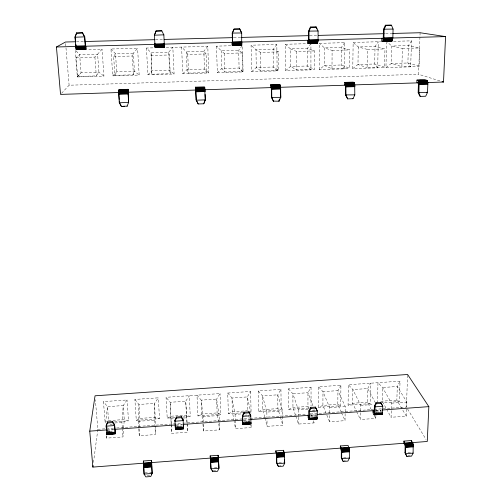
<?xml version="1.0" encoding="UTF-8"?>
<svg xmlns="http://www.w3.org/2000/svg" width="502" height="502" viewBox="0 0 502 502"><rect width="100%" height="100%" fill="white"/><g stroke="black" fill="none" stroke-linecap="round" stroke-linejoin="round"><path stroke-width="0.38" stroke-dasharray="2.51 1.88" d="M295.822 416.158L298.445 424.064L314.039 422.922L314.039 420.682M314.039 416.942L314.045 412.456M314.045 411.709L314.045 409.463M314.34 50.915L296.494 51.411L290.332 48.851L290.463 66.502L296.588 69.847L314.327 69.314L314.34 50.915L307.412 48.38L290.332 48.851L285.381 44.27L285.613 70.638L310.933 69.866L310.92 44.352M138.79 428.89L139.249 435.73L155.451 434.544L154.566 420.124L154.597 403.376L158.281 397.829L134.875 399.441L136.299 420.325L159.517 418.668L158.281 397.829M315.99 416.403L315.996 415.167L310.292 415.581M318.481 407.317L318.532 386.785L340.927 385.241L340.695 405.729L318.481 407.317L322.911 405.396L337.808 404.336L340.695 405.729M319.335 69.615L319.397 43.348L344.73 42.657L344.441 68.849L319.335 69.615L324.355 65.492L341.197 64.99L349.568 68.247L349.806 49.918L341.373 47.439L324.43 47.903L319.397 43.348M340.927 385.241L337.94 390.625L345.219 406.488L345.037 420.651L329.563 421.787L329.619 413.573M329.626 412.826L329.663 407.599L322.968 391.667L318.532 386.785M331.985 68.78L332.111 50.413L324.43 47.903L324.355 65.492L331.985 68.78L349.568 68.247M371.267 409.638L367.433 402.227L367.721 388.554L370.595 383.202L370.137 403.627L348.074 405.202L348.363 384.733L400.05 381.169L399.36 401.537L382.154 402.767M377.68 67.845L374.674 63.992L375.05 46.504L378.27 41.754L377.68 67.845L352.774 68.598L353.144 42.432L380.591 41.691M375.86 416.164L375.803 418.398L360.449 419.521L360.718 405.378L352.862 389.59L348.363 384.733M352.774 68.598L357.97 64.488L358.246 46.968L375.05 46.504L384.965 48.932L384.513 67.186L367.081 67.72L367.426 49.428L358.246 46.968L353.144 42.432M375.954 412.449L376.061 407.988M377.46 403.1L377.981 382.693L382.53 387.525L391.535 403.175L391.102 417.275L406.338 416.158L406.858 402.077L397.289 386.496L400.05 381.169M393.618 41.333L411.527 40.85L410.655 66.848L385.95 67.594L386.59 42.294M380.711 412.324L380.754 410.479L376.123 410.818M385.95 67.594L391.309 63.497L391.786 46.04L408.452 45.582L419.829 47.96L419.164 66.138L401.876 66.666L402.435 48.443L391.786 46.04L386.609 41.528M139.249 435.73L139.882 418.43L138.947 404.468L134.875 399.441M407.58 375.27L406.413 407.066L382.198 408.81M439.84 80.891L418.574 74.302L420.092 32.743M138.74 428.131L138.276 421.291L138.947 404.468L154.597 403.376L155.444 425.15M146.427 48.035L147.927 74.811L174.094 74.014L172.832 47.32L168.728 52.214L169.35 54.975L170.253 73.668L151.886 74.227L151.064 52.704L146.427 48.035L154.189 47.828M106.487 435.83L106.669 438.114L122.99 436.922L123.599 428.608M123.655 427.855L124.258 419.546L123.241 405.56L127.044 399.981L103.462 401.606L105.15 422.546M151.886 74.227L151.064 52.704L168.728 52.214L169.601 70.104L170.253 73.668M122.319 427.786L121.923 422.458L123.241 405.56L107.472 406.651L103.462 401.606M106.669 438.114L106.92 435.843M107.334 432.046L107.917 426.731M105.596 422.866L107.472 406.651L108.583 420.657L106.524 421.793M93.479 462.461L97.846 429.329L95.367 399.699M133.444 74.785L132.296 56.011L133.325 53.199L115.504 53.689L113.647 56.538L114.914 75.344L133.444 74.785L134.41 71.159L133.325 53.199L137.586 48.274L110.955 49.001L112.787 75.871L139.173 75.074L137.586 48.274M114.914 75.344L116.709 71.686L115.504 53.689L110.955 49.001M308.73 408.013L288.669 409.444L288.481 388.855L311.039 387.306L307.946 392.715L307.964 406.463L308.755 408.609M280.938 389.376L281.183 409.977L258.637 411.59L258.21 390.945L280.938 389.376L277.725 394.817L277.907 408.603L280.248 416.547M242.773 412.719L228.391 413.748L227.72 393.047L250.611 391.466L247.285 396.931L247.63 410.755L249.707 411.577M174.903 417.57L167.222 418.116L166.055 397.295L220.058 393.574L216.619 399.065L217.128 412.933L219.612 429.844L203.661 431.011L202.726 422.515M411.527 40.85L408.452 45.582L407.881 63.001L410.655 66.848M344.73 42.657L341.373 47.439L341.197 64.99L344.441 68.849M76.097 57.586L94.916 57.059L97.614 54.185L79.649 54.68L76.097 57.586L77.615 76.473L96.309 75.909L98.932 72.213L97.614 54.185L102.038 49.24L87.455 49.635M310.92 43.58L307.412 48.38L307.444 65.994L310.933 69.866M276.828 44.502L273.176 49.328L273.408 67.011L277.142 70.895L251.621 71.667L251.075 45.199L276.828 44.502L277.142 70.895M207.79 46.372L203.837 51.242L204.49 69.063L206.742 72.57L188.539 73.116L187.083 69.583L186.317 51.731L181.598 47.081L182.778 73.75L208.732 72.966L207.79 46.372L165.842 47.508M77.346 76.95L81.079 72.746L79.649 54.68L75.181 49.968L77.346 76.95L103.952 76.141L102.038 49.24M77.615 76.473L81.079 72.746L98.932 72.213L103.952 76.141M61.558 93.322L69.113 85.221L418.574 74.302M112.787 75.871L116.709 71.686L134.41 71.159L139.173 75.074M147.927 74.811L152.043 70.631L169.601 70.104L174.094 74.014M182.778 73.75L187.083 69.583L204.49 69.063L208.732 72.966M216.481 46.14L217.341 72.702L221.828 68.548L239.096 68.034L242.918 71.472L242.479 52.93L238.651 50.282L221.282 50.765L216.481 46.14L230.995 45.745M251.621 71.667L256.284 67.519L273.408 67.011L278.773 70.387L278.566 51.913L273.176 49.328L255.951 49.805L251.075 45.199M285.613 70.638L290.463 66.502L307.444 65.994L314.327 69.314M136.299 420.325L139.882 418.43L155.444 417.325L159.517 418.668M167.222 418.116L170.95 416.221L186.399 415.116L190.264 416.472L189.285 395.695L185.721 401.211L186.97 422.872M203.661 431.011L203.059 416.654L201.202 400.138L196.997 395.162L197.92 415.926L201.791 414.024L217.128 412.933L220.792 414.288L220.058 393.574M228.391 413.748L232.407 411.841L247.63 410.755M258.637 411.59L262.797 409.676L277.907 408.603L281.183 409.977M288.669 409.444L292.961 407.53L307.964 406.463L310.431 407.568M348.074 405.202L352.642 403.282L367.433 402.227L370.137 403.627M380.817 401.726L382.16 401.18L396.844 400.132L399.36 401.537M147.262 475.658L150.079 475.438M213.224 470.506L216.688 470.236M279.52 465.329L280.882 465.222M344.096 460.284L345.439 460.177M407.888 455.301L410.203 455.119M144.821 472.903L149.226 472.558M149.96 472.501L151.428 472.388M214.48 467.481L218.088 467.205M278.943 462.474L283.63 462.11M343.6 457.447L348.219 457.084M408.013 452.434L412.556 452.082M171.238 424.008L170.191 402.29L171.584 433.364L187.654 432.184L185.721 401.211L170.191 402.29L166.055 397.295M233.951 420.262L235.501 428.677L251.326 427.516L251.257 424.51M264.943 418.022L267.095 426.361L282.802 425.213L282.639 410.962L277.725 394.817L262.533 395.871L258.21 390.945M108.583 420.657L124.258 419.546L128.537 420.877L127.044 399.981M114.506 421.881L128.537 420.877M182.584 417.018L190.264 416.472M197.92 415.926L220.792 414.288M114.889 422.966L121.923 422.458M138.276 421.291L154.566 420.124M170.793 418.963L174.64 418.687M183.105 418.084L186.957 417.808M203.059 416.654L219.098 415.512L219.343 422.301M227.72 393.047L231.98 397.998L235.074 414.363L241.895 413.88M264.749 417.262L262.797 409.676L262.533 395.871L266.844 412.092L282.639 410.962M288.481 388.855L292.861 393.763L298.376 409.839L308.824 409.092M329.663 407.599L345.219 406.488M360.718 405.378L373.839 404.436M391.535 403.175L406.858 402.077M110.026 424.843L112.291 424.679M244.712 415.185L246.902 415.028M311.893 410.366L315.482 410.109M97.846 429.329L113.471 428.2M116.596 427.974L182.213 423.242M182.998 423.186L249.394 418.392M250.178 418.335L307.205 414.225M310.33 413.999L373.607 409.431M374.385 409.375L381.42 408.866M106.945 429.907L113.195 429.455M176.478 424.88L181.95 424.485M243.671 420.023L249.921 419.572M310.863 415.167L316.329 414.771M375.709 410.479L381.181 410.084M107.152 430.277L113.885 429.787M175.97 425.294L181.862 424.868M243.677 420.4L249.469 419.979M107.528 431.5L112.04 431.174M176.026 426.537L182.69 426.054M244.148 421.598L249.977 421.178M310.449 416.792L316.191 416.378M375.847 412.048L379.725 411.772M107.547 431.72L112.065 431.394M176.779 426.7L181.222 426.38M246.331 421.655L249.977 421.391M375.822 412.267L379.7 411.985M109.831 431.739L112.09 431.569M179.007 426.719L181.228 426.556M248.509 421.674L249.971 421.567M378.113 412.274L379.663 412.161M242.479 52.93L224.312 53.438L221.282 50.765L221.828 68.548L224.871 72.018L242.918 71.472M278.566 51.913L260.563 52.421L255.951 49.805L256.284 67.519L260.883 70.933L278.773 70.387M217.341 72.702L243.075 71.924L242.453 45.431L238.651 50.282L239.096 68.034L243.075 71.924M113.647 56.538L132.296 56.011M150.864 55.496L169.35 54.975M206.071 53.946L203.837 51.242L186.317 51.731L187.748 54.461L206.071 53.946L206.742 72.57M332.111 50.413L349.806 49.918M367.426 49.428L384.965 48.932M402.435 48.443L419.829 47.96M76.461 41.729L84.286 41.522M155.52 39.658L163.345 39.457M233.794 37.612L240.841 37.43M309.721 35.629L316.768 35.447M385.649 33.647L391.911 33.477M285.381 44.27L307.048 43.68M419.164 66.138L407.881 63.001L391.309 63.497L401.876 66.666M384.513 67.186L374.674 63.992L357.97 64.488L367.081 67.72M407.618 409.048L426.06 439.488M406.338 416.158L396.844 400.132L397.289 386.496L382.53 387.525L382.16 401.18L386.258 408.553M386.634 409.224L391.102 417.275M380.754 410.479L381.376 411.609M375.421 402.905L367.721 388.554L352.862 389.59L352.642 403.282L356.376 411.05M374.41 415.7L375.803 418.398M356.715 411.753L360.449 419.521M341.266 412.136L337.808 404.336L337.94 390.625L322.968 391.667L322.911 405.396L329.563 421.787M341.58 412.851L345.037 420.651M315.996 415.167L316.662 416.892M312.941 405.804L307.946 392.715L292.861 393.763L292.961 407.53L295.584 415.436M310.606 413.617L311.66 416.484M313.242 420.776L314.039 422.922M280.461 417.269L282.802 425.213M250.987 413.228L247.285 396.931L231.98 397.998L232.407 411.841L233.813 419.496M248.634 415.33L249.814 420.663M250.655 424.472L251.326 427.516M219.098 415.512L216.619 399.065L201.202 400.138L201.791 414.024L202.645 421.743M65.63 43.555L69.113 85.221M94.916 57.059L96.309 75.909M122.375 428.551L122.99 436.922M187.026 423.65L187.654 432.184M187.748 54.461L188.539 73.116M219.368 423.054L219.612 429.844M171.264 424.792L171.584 433.364M224.312 53.438L224.871 72.018M235.074 414.363L235.231 419.641M235.25 420.394L235.501 428.677M250.611 391.466L251.094 412.129M260.563 52.421L260.883 70.933M266.844 412.092L267.095 426.361M296.494 51.411L296.588 69.847M298.376 409.839L298.408 416.578M298.414 417.325L298.445 424.064M311.039 387.306L311.045 406.325M155.444 425.934L155.451 434.544"/><path stroke-width="0.75" d="M250.931 422.697L250.78 415.763L248.923 411.847L244.003 412.198L242.522 415.342L242.635 422.351L242.228 420.5L242.748 424.466L250.793 423.901L250.893 423.569L250.931 422.697L242.905 423.28L242.786 424.485M143.49 463.415L143.541 460.987L151.591 460.372L152.15 473.455L150.769 476.511L145.831 476.9L144.061 474.083L143.49 463.415L151.585 462.794L151.591 460.372M232.445 45.481L232.439 33.188L234.133 29.141L239.805 28.997L241.7 32.956L241.682 45.149L232.056 45.249L231.993 42.789L232.357 43.003L232.451 42.118L232.225 33.082L233.919 29.041L239.805 28.997M318.067 39.576L318.092 30.998L316.329 27.077L310.349 27.121L308.586 31.124L308.554 40.085L308.328 40.969L307.6 40.769L307.607 43.21L317.383 43.178L317.967 41.183L318.067 39.576L309 39.821L308.366 43.423M308.153 415.731L308.159 417.589L308.987 419.647L317.019 419.038L317.302 410.981L315.394 407.103L310.55 407.448L309.012 410.573L308.837 417.532L308.153 415.731L309.577 415.631M340.362 445.964L340.343 447.771L341.322 450.934L341.291 457.623L343.18 461.457L347.892 461.093L349.43 458.088L349.241 448.895L348.043 445.381L340.362 445.964L341.649 450.445L341.718 458.69L349.43 458.088M344.416 82.403L344.391 84.763L345.269 85.221L345.539 86.275L345.489 94.903L347.654 98.881L353.038 98.699L354.801 94.872L354.682 84.06L354.161 82.598L353.188 82.121L344.416 82.403L345.345 82.88L345.853 84.342L345.991 95.167L347.654 98.881M118.629 90.868L118.842 89.613L128.104 89.318L128.625 102.458L119.319 102.766L118.673 92.644L118.629 90.868L127.954 90.567L128.104 89.318M163.872 34.945L161.82 30.848L156.053 30.992L154.434 35.19L163.847 34.833L164.461 47.32L155.105 47.571L154.886 43.548M183.575 428.802L175.43 429.348L183.575 428.802L183.111 419.603L181.373 416.666L176.371 417.024L174.941 420.187L174.991 421.209L183.174 420.62L183.111 419.603M374.58 410.925L373.042 411.038L372.999 412.889C376.481 420.03 373.488 404.154 376.55 403.733L376.036 402.78L380.805 402.435L382.762 406.281L382.486 413.472L382.041 414.345L374.172 414.897M381.846 38.779L382.913 38.968L383.214 38.359L383.553 29.21L385.379 25.238L391.46 25.188L393.085 29.078L392.846 37.587L392.2 40.7L391.767 41.164L381.79 41.202L381.846 38.779L383.315 38.742M376.036 402.78L374.448 405.88L374.072 412.813L373.042 411.038M382.913 41.402L383.904 38.378L384.162 29.304L385.994 25.326L391.46 25.188M403.934 441.114L403.865 442.908L405.158 446.021L404.982 452.672L406.921 456.475L411.558 456.111L413.14 453.124L413.159 444.458L411.496 440.536L403.934 441.114L405.547 445.042L405.547 453.72L406.921 456.475M416.949 80.088L416.861 82.422L418.066 82.868L418.411 83.909L418.172 92.468L419.716 96.146L420.4 96.409L425.683 96.233L427.516 92.437L427.829 84.273C428.903 77.979 421.021 79.517 416.949 80.088L418.216 80.546L426.876 80.27M418.216 80.546L419.132 84.003L418.856 92.726L420.4 96.409M411.445 441.735L411.496 440.536M308.987 419.647L309.376 418.066L309.012 410.573M143.654 463.195L92.87 467.086L89.751 431.149L95.047 395.796L407.605 374.498L428.84 406.633L427.265 441.478L412.418 442.613M427.064 82.56L443.511 82.033L445.563 36.596L420.092 32.743L392.696 33.458M115.347 433.502L115.385 429.681L115.171 431.601L114.556 424.516L112.705 421.567L107.623 421.931L106.135 426.154L106.844 434.054L106.976 434.381L115.284 433.753L106.844 434.054M114.556 424.516L115.284 433.753M107.623 421.931L106.135 426.154L114.456 425.558L112.605 422.602L112.705 421.567M92.87 467.086L93.071 465.542M119.319 100.984L119.319 102.766L121.384 106.575L127.144 106.079M121.384 106.575L124.308 106.173M76.499 33.101L74.955 37.223L76.254 49.629L85.848 49.447L86.206 49.196L86.018 46.699L85.673 46.931L85.497 46.04L84.769 36.853L82.592 32.837L76.499 33.101L82.592 32.837M76.718 32.988L74.955 37.223L84.769 36.853M154.434 35.19L156.053 30.992M127.069 106.38L128.7 102.163M205.073 94.439L205.262 99.597L203.762 103.776L198.183 103.964L196.15 99.904L195.403 87.166L204.496 86.877L205.393 99.879L203.762 103.776M316.329 27.077L310.763 27.215L309 31.231L309 39.821M279.595 99.007L278.748 100.927L279.074 101.216L280.775 97.357L280.662 88.496L280.129 84.97L279.514 84.48L270.584 84.763L270.616 87.141L271.337 88.678L271.494 97.382L273.283 101.115L279.074 101.216M174.991 421.209L176.422 418.041L176.371 417.024M151.334 474.164L152.162 472.332M244.003 412.198L244.217 413.19L242.73 416.34L242.905 423.28M310.55 407.448L310.914 408.427L309.376 411.552L317.302 410.981L315.394 407.103M76.317 49.704L76.724 49.453M118.503 92.531L60.547 94.401L56.437 46.987L65.505 42.011L75.676 41.748M413.14 453.124L405.547 453.72L404.982 452.672M212.66 471.673L217.523 471.29L218.96 468.253L218.119 455.295L210.187 455.898L210.997 468.868L212.66 471.673L212.528 470.562M278.441 466.527L283.222 466.151L284.709 463.133L284.283 453.011L283.592 450.3L275.786 450.896C277.355 456.004 274.989 462.022 278.441 466.527L277.531 464.325M143.49 463.076L151.579 462.455M210.187 455.898L210.432 457.949L218.389 457.341M275.786 450.896L276.313 452.904L284.145 452.308M341.159 447.941L348.871 447.351M404.988 443.053L412.588 442.475M151.466 462.599L210.846 458.05M217.874 457.51L276.476 453.024M283.505 452.484L341.322 448.06M348.35 447.52L404.606 443.21M210.432 457.949L210.463 458.288L218.426 457.673M276.313 452.904L276.376 453.237L284.214 452.635M341.253 448.267L348.972 447.677M405.12 443.373L412.719 442.789M143.49 463.804L151.591 463.183L151.585 462.794M210.463 458.288L210.495 458.665L218.464 458.056M276.376 453.237L276.439 453.613L284.283 453.011M341.347 448.637L349.066 448.048M405.239 443.737L412.845 443.159M143.497 464.231L151.598 463.61L151.591 463.183M210.495 458.665L210.533 459.085L218.502 458.477M276.439 453.613L276.502 454.028L284.345 453.425M341.435 449.045L349.16 448.455M405.352 444.144L412.958 443.561M143.509 464.689L151.61 464.068L151.598 463.61M218.615 461.733L218.96 468.253L210.997 468.868L210.564 459.543L218.539 458.928M276.502 454.028L276.558 454.473L284.408 453.871M341.517 449.491L349.241 448.895M405.459 444.584L413.064 444M143.522 465.172L151.629 464.551L151.61 464.068M210.602 460.02L218.577 459.405M276.558 454.473L276.615 454.95L284.465 454.348M341.586 449.955L349.317 449.365M405.547 445.042L413.159 444.458M143.541 465.674L151.648 465.047L151.629 464.551M210.633 460.516L218.615 459.901M276.615 454.95L276.665 455.439L284.515 454.837M341.649 450.445L349.379 449.848M405.622 445.525L413.234 444.941M143.559 466.182L151.673 465.555L151.648 465.047M210.664 461.018L218.646 460.403M284.389 459.738L284.709 463.133L276.878 463.741L276.702 455.935L284.559 455.333M341.705 450.934L349.436 450.338M405.685 446.014L413.297 445.425M143.585 466.684L151.692 466.063L151.673 465.555M210.696 461.52L218.677 460.905M276.74 456.431L284.596 455.829M341.743 451.43L349.474 450.834M405.729 446.504L413.341 445.914M143.61 467.186L151.723 466.559L151.692 466.063M210.721 462.009L218.703 461.394M276.765 456.92L284.621 456.318M341.768 451.913L349.505 451.317M405.76 446.981L413.372 446.397M143.635 467.663L151.748 467.036L151.723 466.559M210.746 462.486L218.721 461.871M276.784 457.391L284.64 456.789M341.787 452.384L349.517 451.787M405.773 447.445L413.384 446.862M107.51 422.966L112.605 422.602M176.422 418.041L181.435 417.683L183.174 420.62M244.217 413.19L249.143 412.839L250.78 415.763L242.73 416.34L242.522 415.342M310.914 408.427L315.764 408.076M376.55 403.733L381.325 403.388M89.751 431.149L106.945 429.907M114.757 429.342L175.7 424.937M182.728 424.428L242.886 420.08M250.699 419.515L309.301 415.279M317.113 414.715L374.931 410.536M381.959 410.027L428.84 406.633M106.669 432.787L114.971 432.184M175.236 425.351L175.43 429.392L175.342 427.798L183.506 427.208M242.899 422.891L250.937 422.307M309.376 418.066L317.283 417.488M374.793 413.315L382.574 412.744M106.713 433.182L115.008 432.58M175.361 428.193L183.525 427.597M309.357 418.455L317.264 417.877M374.762 413.698L382.537 413.133M106.757 433.527L115.052 432.925M175.38 428.539L183.544 427.942M242.899 423.625L250.925 423.042M309.332 418.793L317.233 418.216M374.712 414.037L382.486 413.472M106.8 433.822L115.09 433.213M175.399 428.827L183.556 428.237M242.886 423.92L250.912 423.33M309.295 419.082L317.195 418.511M374.649 414.332L382.424 413.767M175.411 429.066L183.563 428.47L183.468 427.277M242.661 424.234L250.893 423.569M309.251 419.321L317.145 418.743M373.94 414.677L382.342 413.999M106.888 434.23L115.171 433.621M175.424 429.235L183.569 428.777M242.849 424.328L250.868 423.744M309.194 419.496L317.082 418.925M374.486 414.74L382.254 414.175M106.932 434.337L115.316 433.659M242.704 424.385L250.831 423.857M308.906 419.565L317.019 419.038M374.059 414.821L382.154 414.294M354.801 94.872L345.489 94.903M118.66 90.14L127.966 89.845M195.403 87.166L195.604 87.674L204.741 87.386M270.584 84.763L271.155 85.258L280.129 84.97M345.345 82.88L354.161 82.598M118.641 90.316L127.96 90.015M195.604 87.674L204.778 87.555M271.155 85.258L280.204 85.133M345.458 83.043L354.28 82.761M418.373 80.709L427.033 80.433M118.635 90.555L127.954 90.26M195.636 87.844L204.816 87.794M271.224 85.422L280.279 85.371M345.571 83.276L354.393 82.993M418.517 80.935L427.183 80.659M195.667 88.088L204.847 88.095M271.3 85.66L280.354 85.673M345.671 83.577L354.5 83.294M418.655 81.23L427.327 80.954M118.635 91.239L127.96 90.937L127.954 90.567M195.698 88.39L195.73 88.76L204.885 88.465M271.362 85.961L271.431 86.325L280.423 86.037M345.765 83.934L354.594 83.646M418.775 81.588L427.453 81.305M118.641 91.659L127.972 91.358L127.96 90.937M195.73 88.76L195.767 89.18L204.923 88.885M271.431 86.325L271.488 86.739L280.486 86.451M345.853 84.342L354.682 84.06M418.888 81.989L427.56 81.713M118.654 92.136L127.985 91.835L128.625 102.458M195.767 89.18L195.799 89.645L204.96 89.35M271.488 86.739L271.544 87.204L280.543 86.909M345.922 84.8L354.757 84.518M418.975 82.447L427.654 82.165M127.903 92.23L196.037 90.027M204.647 89.751L271.218 87.599M280.612 87.292L345.614 85.196M355.014 84.888L418.448 82.843M118.673 92.644L128.004 92.343M195.799 89.645L195.83 90.153L204.998 89.858M271.544 87.204L271.588 87.706L280.587 87.411M345.985 85.296L354.82 85.014M419.051 82.937L427.729 82.654M118.698 93.19L128.029 92.889M195.83 90.153L195.862 90.693L205.029 90.391M271.588 87.706L271.626 88.233L280.631 87.944M346.029 85.823L354.87 85.541M419.101 83.457L427.786 83.175M118.723 93.755L128.06 93.447M195.862 90.693L195.893 91.251L205.061 90.95M271.626 88.233L271.657 88.791L280.662 88.496M346.06 86.375L354.901 86.087M419.132 84.003L427.817 83.721M118.761 94.326L128.092 94.025M195.893 91.251L195.918 91.816L205.086 91.521M273.596 101.404L271.802 97.658L271.682 89.356L280.681 89.061M346.079 86.934L354.914 86.645M419.145 84.556L427.829 84.273M85.07 41.503L154.735 39.683M164.129 39.432L233.01 37.631M241.619 37.412L308.937 35.648M318.331 35.404L384.086 33.684M75.664 46.033L85.252 45.782L85.848 49.447M154.44 35.071L154.898 43.925L164.311 43.674M232.664 41.854L241.901 41.61M383.942 37.819L392.846 37.587M56.437 46.987L76.009 46.466M85.409 46.215L155.087 44.352M163.702 44.126L232.602 42.281M241.995 42.03L309.332 40.235M317.942 40.003L383.71 38.246M392.319 38.02L445.563 36.596M75.72 46.611L85.309 46.36M154.898 43.925L154.93 44.496L164.336 44.245L164.273 43.297M232.671 42.419L241.901 42.174M308.981 40.38L318.042 40.141M383.904 38.378L392.802 38.139M307.6 40.769L309.1 40.731M75.783 47.163L85.365 46.912M154.93 44.496L154.961 45.048L164.361 44.791L164.317 44.207M232.671 42.965L241.901 42.714M308.95 40.919L318.011 40.681M383.842 38.918L392.74 38.679M75.846 47.684L85.422 47.426M154.974 45.004L154.986 45.556L164.386 45.305M232.664 43.473L241.889 43.228M308.906 41.428L317.967 41.183M383.766 39.42L392.658 39.181M75.915 48.161L85.491 47.903M154.986 45.556L155.018 46.027L164.405 45.776M232.646 43.944L241.87 43.693M308.855 41.892L317.904 41.647M383.679 39.878L392.564 39.639M75.984 48.581L85.553 48.324M155.018 46.027L155.036 46.448L164.424 46.197M232.627 44.358L241.838 44.113M308.793 42.306L317.835 42.061M383.572 40.292L392.451 40.053M76.059 48.945L85.616 48.688M155.036 46.448L155.062 46.811L164.443 46.56M232.602 44.716L241.807 44.471M308.717 42.664L317.76 42.419M383.453 40.649L392.332 40.405M76.128 49.246L85.679 48.983M155.062 46.811L164.455 46.855M232.57 45.017L241.769 44.766M308.642 42.959L317.672 42.714M383.327 40.938L392.2 40.7M76.191 49.472L85.742 49.215M155.08 47.106L164.461 47.081M232.533 45.243L241.726 44.992M307.607 43.21L317.584 42.94M381.79 41.202L392.062 40.926M76.254 49.629L85.798 49.372M155.093 47.339L164.461 47.238M232.489 45.4L241.682 45.149M308.46 43.341L317.484 43.097M383.057 41.321L391.918 41.082M156.059 31.099L161.82 30.848M318.092 30.998L308.586 31.124M393.085 29.078L383.553 29.21M382.041 414.345L381.683 414.112M385.379 25.238L385.994 25.326M390.6 40.963L391.767 41.164M310.349 27.121L310.763 27.215M316.58 42.965L317.383 43.178M442.042 81.575L443.511 82.033M426.807 92.173L427.516 92.437L418.172 92.468M241.198 45.004L241.631 45.23M232.225 33.082L241.7 32.956L239.573 28.896M352.523 98.423L353.038 98.699M271.494 97.382L280.775 97.357L280.367 90.498M119.413 102.471L121.133 105.633M82.391 32.95L84.574 36.979L85.252 45.782M374.448 405.88L374.963 406.84L382.762 406.281L380.805 402.435M341.291 457.623L343.18 461.457M196.15 99.904L198.183 103.964M204.584 89.274L204.96 91.489M205.262 99.597L205.393 99.879L196.257 100.187L195.918 91.816M315.896 26.982L316.775 28.94M248.923 411.847L249.143 412.839M76.059 46.987L75.739 44.094M164.336 44.822L164.361 45.845M276.665 455.439L276.702 455.935M75.237 37.876L75.551 41.76M106.255 425.112L106.656 430.126M175.317 427.202L175.286 426.587M210.533 459.085L210.564 459.543M218.533 460.083L218.119 455.295M143.541 460.987L144.061 474.083L152.15 473.455L151.748 467.036M119.219 99.496L118.836 93.629M183.33 424.761L183.456 426.65L183.431 425.997M181.373 416.666L181.435 417.683M174.941 420.187L175.342 427.798M271.657 88.791L271.682 89.356M127.972 91.358L127.985 91.835M250.554 414.765L250.592 416.177M283.592 450.3L283.605 451.511"/></g></svg>
